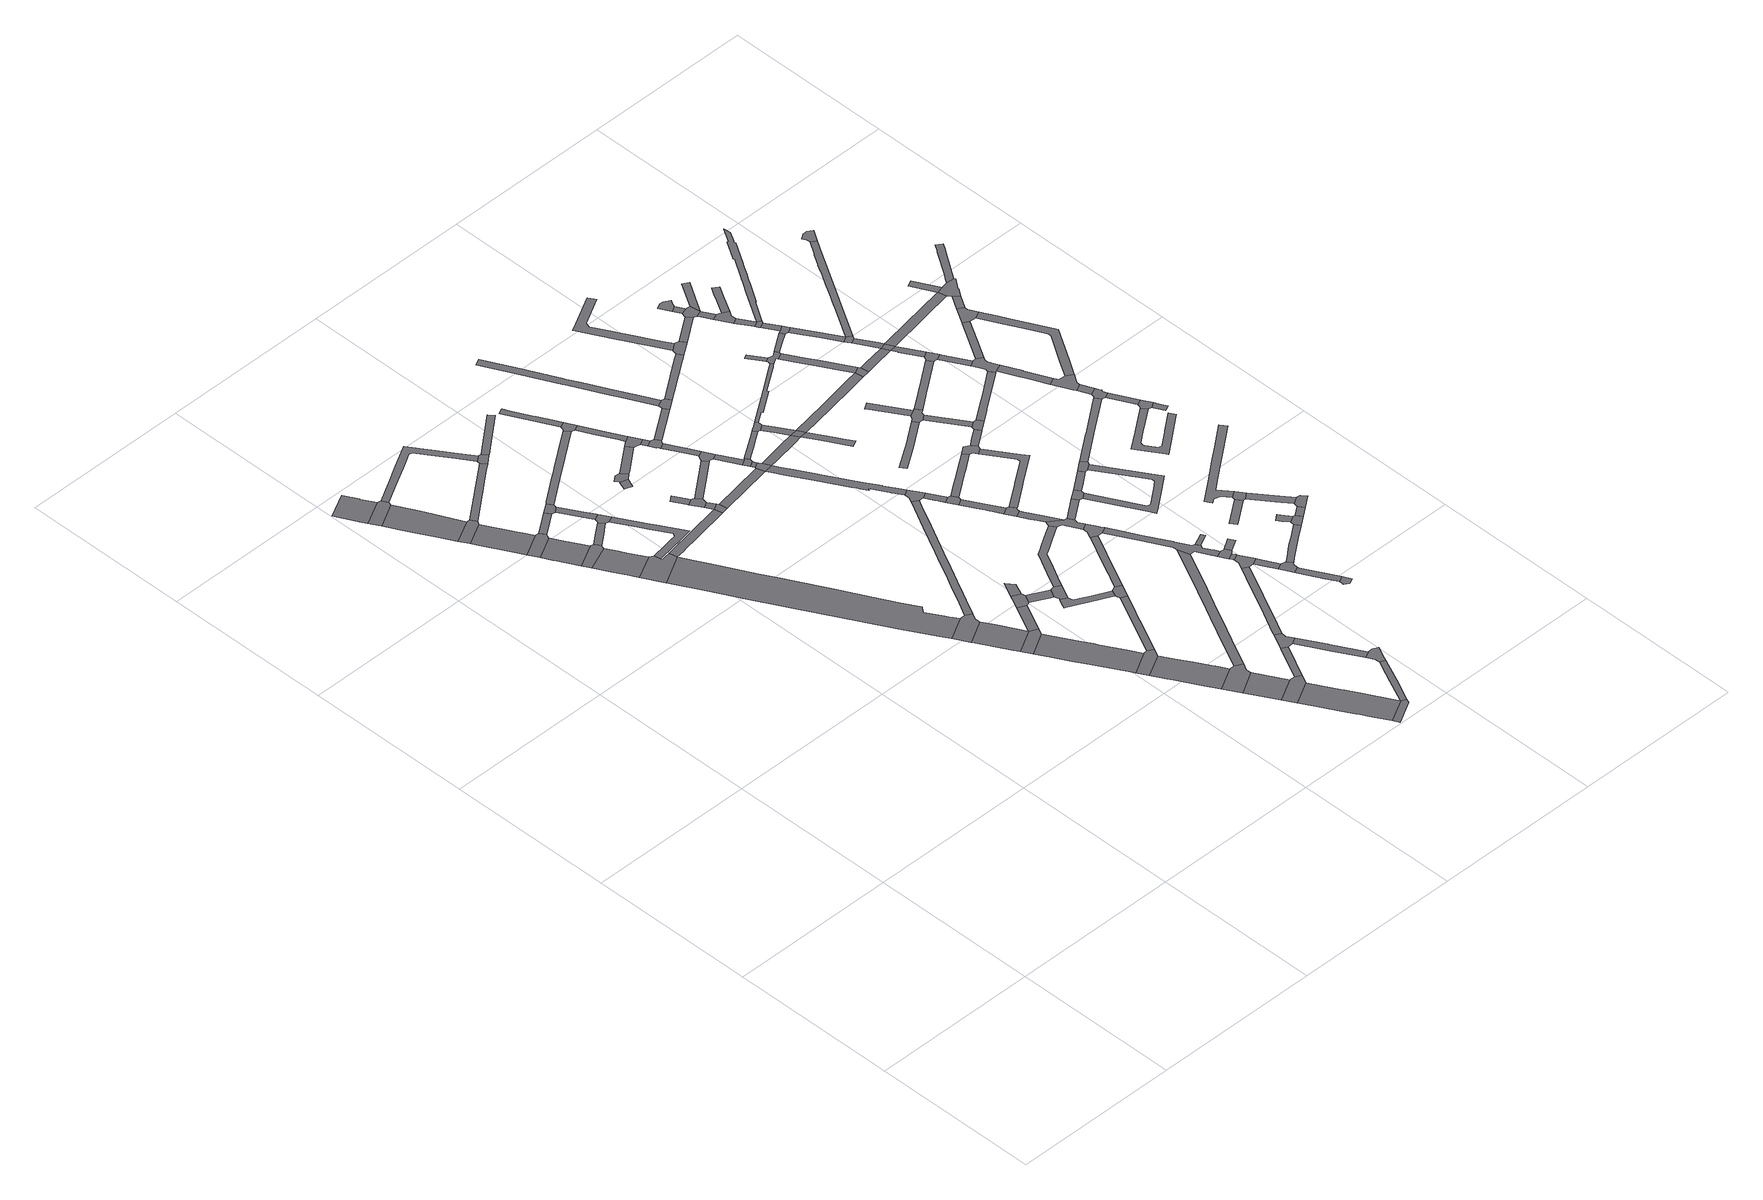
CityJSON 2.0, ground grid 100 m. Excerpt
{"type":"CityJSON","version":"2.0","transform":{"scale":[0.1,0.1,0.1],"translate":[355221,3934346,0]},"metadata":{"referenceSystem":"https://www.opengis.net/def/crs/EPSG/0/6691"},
"CityObjects":{
"road1":{"type":"Road","attributes":{"RoadStructureAttribute.sectionType":"1"},"geometry":[{"type":"MultiSurface","lod":"1","boundaries":[[[0,1,2,3,4,5,6]]]}]},
"road2":{"type":"Road","geometry":[{"type":"MultiSurface","lod":"1","boundaries":[[[2,1,7,8,9,10]]]}]},
"road3":{"type":"Road","attributes":{"RoadStructureAttribute.sectionType":"1"},"geometry":[{"type":"MultiSurface","lod":"1","boundaries":[[[11,12,13,14,15,16,17,8,7]]]}]},
"road4":{"type":"Road","geometry":[{"type":"MultiSurface","lod":"1","boundaries":[[[18,15,14,19,20,21]]]}]},
"road5":{"type":"Road","attributes":{"RoadStructureAttribute.sectionType":"1"},"geometry":[{"type":"MultiSurface","lod":"1","boundaries":[[[22,23,20,19,24,25,26,27]]]}]},
"road6":{"type":"Road","geometry":[{"type":"MultiSurface","lod":"1","boundaries":[[[26,28,29,30,31,32,27]]]}]},
"road7":{"type":"Road","attributes":{"RoadStructureAttribute.sectionType":"1"},"geometry":[{"type":"MultiSurface","lod":"1","boundaries":[[[28,33,34,35,36,37,38,29]]]}]},
"road8":{"type":"Road","geometry":[{"type":"MultiSurface","lod":"1","boundaries":[[[39,40,41,36,35,42,43]]]}]},
"road9":{"type":"Road","attributes":{"RoadStructureAttribute.sectionType":"1"},"geometry":[{"type":"MultiSurface","lod":"1","boundaries":[[[42,44,45,46,47,48,49,50,51,43]]]}]},
"road10":{"type":"Road","geometry":[{"type":"MultiSurface","lod":"1","boundaries":[[[52,53,54,55,56,57,58,48,47,59]]]}]},
"road11":{"type":"Road","attributes":{"RoadStructureAttribute.sectionType":"1"},"geometry":[{"type":"MultiSurface","lod":"1","boundaries":[[[60,32,31,61,62,63]]]}]},
"road12":{"type":"Road","attributes":{"RoadStructureAttribute.sectionType":"1"},"geometry":[{"type":"MultiSurface","lod":"1","boundaries":[[[64,65,66,18,21,67,68,69,70,71,72,73]]]}]},
"road13":{"type":"Road","attributes":{"RoadStructureAttribute.sectionType":"1"},"geometry":[{"type":"MultiSurface","lod":"1","boundaries":[[[9,74,75,76,77,78,79,80,81,82,83,84,85,86,87,88,89,90,10]]]}]},
"road14":{"type":"Road","attributes":{"RoadStructureAttribute.sectionType":"1"},"geometry":[{"type":"MultiSurface","lod":"1","boundaries":[[[91,92,93,94,41,40]]]}]},
"road15":{"type":"Road","geometry":[{"type":"MultiSurface","lod":"1","boundaries":[[[62,95,96,97,98,63]]]}]},
"road16":{"type":"Road","attributes":{"RoadStructureAttribute.sectionType":"1"},"geometry":[{"type":"MultiSurface","lod":"1","boundaries":[[[99,100,101,102,103,104,105,106,107,108,109,110,111,112,113,114,52,59,115,116,117,118,119,120,121,122,123,124]]]}]},
"road17":{"type":"Road","attributes":{"RoadStructureAttribute.sectionType":"1"},"geometry":[{"type":"MultiSurface","lod":"1","boundaries":[[[125,126,96,95,127,128,129,130,131]]]}]},
"road18":{"type":"Road","geometry":[{"type":"MultiSurface","lod":"1","boundaries":[[[92,132,133,131,130,134,93]]]}]},
"road19":{"type":"Road","attributes":{"RoadStructureAttribute.sectionType":"1"},"geometry":[{"type":"MultiSurface","lod":"1","boundaries":[[[135,136,137,138,139,140,141,142,58,57,143,144,145,146,147,148,149,133,132]]]}]},
"road20":{"type":"Road","geometry":[{"type":"MultiSurface","lod":"1","boundaries":[[[72,150,151,152,83,82,73]]]}]},
"road21":{"type":"Road","attributes":{"RoadStructureAttribute.sectionType":"1"},"geometry":[{"type":"MultiSurface","lod":"1","boundaries":[[[153,154,155,156,157,158,53,52,159,160,161,162,163,164,165]]]}]},
"road22":{"type":"Road","geometry":[{"type":"MultiSurface","lod":"1","boundaries":[[[166,167,168,169,170,99,124]]]}]},
"road23":{"type":"Road","attributes":{"RoadStructureAttribute.sectionType":"1"},"geometry":[{"type":"MultiSurface","lod":"1","boundaries":[[[171,172,167,166,173,174,175,176]]]}]},
"road24":{"type":"Road","geometry":[{"type":"MultiSurface","lod":"1","boundaries":[[[175,177,178,179,176]]]}]},
"road25":{"type":"Road","attributes":{"RoadStructureAttribute.sectionType":"1"},"geometry":[{"type":"MultiSurface","lod":"1","boundaries":[[[180,181,182,183,184,185,98,97,186,187,188,189]]]}]},
"road26":{"type":"Road","attributes":{"RoadStructureAttribute.sectionType":"1"},"geometry":[{"type":"MultiSurface","lod":"1","boundaries":[[[177,190,191,192,193,194,195,196,197,198,199,200,201,202,178]]]}]},
"road27":{"type":"Road","attributes":{"RoadStructureAttribute.sectionType":"1"},"geometry":[{"type":"MultiSurface","lod":"1","boundaries":[[[203,204,205,206]]]}]},
"road28":{"type":"Road","attributes":{"RoadStructureAttribute.sectionType":"1"},"geometry":[{"type":"MultiSurface","lod":"1","boundaries":[[[151,207,208,209,210,211,152]]]}]},
"road29":{"type":"Road","attributes":{"RoadStructureAttribute.sectionType":"1"},"geometry":[{"type":"MultiSurface","lod":"1","boundaries":[[[212,213,214,215,216]]]}]},
"road30":{"type":"Road","attributes":{"RoadStructureAttribute.sectionType":"1"},"geometry":[{"type":"MultiSurface","lod":"1","boundaries":[[[217,218,203,206,219,220,221]]]}]},
"road31":{"type":"Road","geometry":[{"type":"MultiSurface","lod":"1","boundaries":[[[215,222,223,224,225,216]]]}]},
"road32":{"type":"Road","geometry":[{"type":"MultiSurface","lod":"1","boundaries":[[[226,227,196,195,228,229]]]}]},
"road33":{"type":"Road","attributes":{"RoadStructureAttribute.sectionType":"1"},"geometry":[{"type":"MultiSurface","lod":"1","boundaries":[[[230,223,222,165]]]}]},
"road34":{"type":"Road","attributes":{"RoadStructureAttribute.sectionType":"1"},"geometry":[{"type":"MultiSurface","lod":"1","boundaries":[[[179,231,232,233,234,176]]]}]},
"road35":{"type":"Road","geometry":[{"type":"MultiSurface","lod":"1","boundaries":[[[235,230,165,164,236]]]}]},
"road36":{"type":"Road","attributes":{"RoadStructureAttribute.sectionType":"1"},"geometry":[{"type":"MultiSurface","lod":"1","boundaries":[[[228,237,238,239,240,241,242,243,244,245,229]]]}]},
"road37":{"type":"Road","geometry":[{"type":"MultiSurface","lod":"1","boundaries":[[[241,240,246,247,248,249,250]]]}]},
"road38":{"type":"Road","geometry":[{"type":"MultiSurface","lod":"1","boundaries":[[[251,233,232,252,253,254,255,256]]]}]},
"road39":{"type":"Road","attributes":{"RoadStructureAttribute.sectionType":"1"},"geometry":[{"type":"MultiSurface","lod":"1","boundaries":[[[257,258,220,219,259,260,261,262]]]}]},
"road40":{"type":"Road","attributes":{"RoadStructureAttribute.sectionType":"1"},"geometry":[{"type":"MultiSurface","lod":"1","boundaries":[[[263,247,246,264,265]]]}]},
"road41":{"type":"Road","attributes":{"RoadStructureAttribute.sectionType":"1"},"geometry":[{"type":"MultiSurface","lod":"1","boundaries":[[[266,267,268,269,270,271,225,224]]]}]},
"road42":{"type":"Road","attributes":{"RoadStructureAttribute.sectionType":"1"},"geometry":[{"type":"MultiSurface","lod":"1","boundaries":[[[272,273,274,275,276,277,278,279,280,281,282,283,284,285,286,287]]]}]},
"road43":{"type":"Road","attributes":{"RoadStructureAttribute.sectionType":"1"},"geometry":[{"type":"MultiSurface","lod":"1","boundaries":[[[255,288,289,256]]]}]},
"road44":{"type":"Road","geometry":[{"type":"MultiSurface","lod":"1","boundaries":[[[290,291,292,293,294,263,265]]]}]},
"road45":{"type":"Road","attributes":{"RoadStructureAttribute.sectionType":"1"},"geometry":[{"type":"MultiSurface","lod":"1","boundaries":[[[295,296,254,253,297,298]]]}]},
"road46":{"type":"Road","geometry":[{"type":"MultiSurface","lod":"1","boundaries":[[[188,299,300,301,276,275,302,303,189]]]}]},
"road47":{"type":"Road","attributes":{"RoadStructureAttribute.sectionType":"1"},"geometry":[{"type":"MultiSurface","lod":"1","boundaries":[[[304,305,235,236,306,307,308]]]}]},
"road48":{"type":"Road","attributes":{"RoadStructureAttribute.sectionType":"1"},"geometry":[{"type":"MultiSurface","lod":"1","boundaries":[[[309,310,311,312,313,314,315,316,170,169,317,318,319,320,321,322,323,324]]]}]},
"road49":{"type":"Road","attributes":{"RoadStructureAttribute.sectionType":"1"},"geometry":[{"type":"MultiSurface","lod":"1","boundaries":[[[325,326,327,328,329,291,290,330,331,332,333,334,335,336]]]}]},
"road50":{"type":"Road","attributes":{"RoadStructureAttribute.sectionType":"1"},"geometry":[{"type":"MultiSurface","lod":"1","boundaries":[[[337,338,339,340,341,342,343,344,301,300]]]}]},
"road51":{"type":"Road","attributes":{"RoadStructureAttribute.sectionType":"1"},"geometry":[{"type":"MultiSurface","lod":"1","boundaries":[[[345,346,347,348,349,350,227,226,351,352,353,354,355,356]]]}]},
"road52":{"type":"Road","geometry":[{"type":"MultiSurface","lod":"1","boundaries":[[[261,357,358,342,341,359,360,262]]]}]},
"road53":{"type":"Road","geometry":[{"type":"MultiSurface","lod":"1","boundaries":[[[361,362,363,364,365,366,295,298]]]}]},
"road54":{"type":"Road","attributes":{"RoadStructureAttribute.sectionType":"1"},"geometry":[{"type":"MultiSurface","lod":"1","boundaries":[[[358,357,367,368]]]}]},
"road55":{"type":"Road","geometry":[{"type":"MultiSurface","lod":"1","boundaries":[[[335,369,370,371,372,373,336]]]}]},
"road56":{"type":"Road","attributes":{"RoadStructureAttribute.sectionType":"1"},"geometry":[{"type":"MultiSurface","lod":"1","boundaries":[[[374,375,376,377,363,362,378,379,380,381,382,383,384,385,386]]]}]},
"road57":{"type":"Road","geometry":[{"type":"MultiSurface","lod":"1","boundaries":[[[367,387,388,389,390,391,392,393,394,395,396,368]]]}]},
"road58":{"type":"Road","attributes":{"RoadStructureAttribute.sectionType":"1"},"geometry":[{"type":"MultiSurface","lod":"1","boundaries":[[[391,397,398,399,400,401,402,403,404,392]]]}]},
"road59":{"type":"Road","geometry":[{"type":"MultiSurface","lod":"1","boundaries":[[[268,405,406,407,400,399,269]]]}]},
"road60":{"type":"Road","attributes":{"RoadStructureAttribute.sectionType":"1"},"geometry":[{"type":"MultiSurface","lod":"1","boundaries":[[[408,294,293,409,410,411]]]}]},
"road61":{"type":"Road","attributes":{"RoadStructureAttribute.sectionType":"1"},"geometry":[{"type":"MultiSurface","lod":"1","boundaries":[[[412,413,407,406,414]]]}]},
"road62":{"type":"Road","geometry":[{"type":"MultiSurface","lod":"1","boundaries":[[[415,416,417,412,414,418]]]}]},
"road63":{"type":"Road","attributes":{"RoadStructureAttribute.sectionType":"1"},"geometry":[{"type":"MultiSurface","lod":"1","boundaries":[[[415,418,419,420]]]}]},
"road64":{"type":"Road","geometry":[{"type":"MultiSurface","lod":"1","boundaries":[[[421,422,423,424,420,419,304,308]]]}]},
"road65":{"type":"Road","geometry":[{"type":"MultiSurface","lod":"1","boundaries":[[[385,345,356,425,426,427,428,429,386]]]}]},
"road66":{"type":"Road","attributes":{"RoadStructureAttribute.sectionType":"1"},"geometry":[{"type":"MultiSurface","lod":"1","boundaries":[[[395,394,430,431]]]}]},
"road67":{"type":"Road","attributes":{"RoadStructureAttribute.sectionType":"1"},"geometry":[{"type":"MultiSurface","lod":"1","boundaries":[[[432,433,336,373,434,435,436,437]]]}]},
"road68":{"type":"Road","attributes":{"RoadStructureAttribute.sectionType":"1"},"geometry":[{"type":"MultiSurface","lod":"1","boundaries":[[[438,439,440,441,442,443,444,445,446,447,448,449,450,451,452,453,454,455,456,457,458,459,460,461,462,463,464,421,308]]]}]},
"road69":{"type":"Road","geometry":[{"type":"MultiSurface","lod":"1","boundaries":[[[465,411,410,466,467,468,469]]]}]},
"road70":{"type":"Road","attributes":{"RoadStructureAttribute.sectionType":"1"},"geometry":[{"type":"MultiSurface","lod":"1","boundaries":[[[470,471,472,473,474,475,476,477,478,479,480,481,482,483,484,365,364]]]}]},
"road71":{"type":"Road","attributes":{"RoadStructureAttribute.sectionType":"1"},"geometry":[{"type":"MultiSurface","lod":"1","boundaries":[[[485,486,487,488,489,490,491,492,493,494,495,496,497,498,499,500]]]}]},
"road72":{"type":"Road","attributes":{"RoadStructureAttribute.sectionType":"1"},"geometry":[{"type":"MultiSurface","lod":"1","boundaries":[[[501,502,503,417,416,504,505,506,507,508]]]}]},
"road73":{"type":"Road","attributes":{"RoadStructureAttribute.sectionType":"1"},"geometry":[{"type":"MultiSurface","lod":"1","boundaries":[[[249,509,510,511,512,513,514,515,516,517,518,519,520,250]]]}]},
"road74":{"type":"Road","attributes":{"RoadStructureAttribute.sectionType":"1"},"geometry":[{"type":"MultiSurface","lod":"1","boundaries":[[[521,522,523,467,466,524,525,526,527]]]}]},
"road75":{"type":"Road","geometry":[{"type":"MultiSurface","lod":"1","boundaries":[[[528,529,530,451,450,531,309,324,532]]]}]},
"road76":{"type":"Road","attributes":{"RoadStructureAttribute.sectionType":"1"},"geometry":[{"type":"MultiSurface","lod":"1","boundaries":[[[533,534,535,536,537,538,539,540,541,542,543,429,428]]]}]},
"road77":{"type":"Road","geometry":[{"type":"MultiSurface","lod":"1","boundaries":[[[430,544,545,485,500,546,431]]]}]},
"road78":{"type":"Road","geometry":[{"type":"MultiSurface","lod":"1","boundaries":[[[547,548,437,436,549,550,551,521,527]]]}]},
"road79":{"type":"Road","attributes":{"RoadStructureAttribute.sectionType":"1"},"geometry":[{"type":"MultiSurface","lod":"1","boundaries":[[[552,553,554,555,556,528,532]]]}]},
"road80":{"type":"Road","attributes":{"RoadStructureAttribute.sectionType":"1"},"geometry":[{"type":"MultiSurface","lod":"1","boundaries":[[[557,558,559,560,561,562,563,564,565,559,566,567,568,422,421]]]}]},
"road81":{"type":"Road","geometry":[{"type":"MultiSurface","lod":"1","boundaries":[[[569,570,571,555,554,572]]]}]},
"road82":{"type":"Road","geometry":[{"type":"MultiSurface","lod":"1","boundaries":[[[573,574,575,576,577,578,501,508]]]}]},
"road83":{"type":"Road","attributes":{"RoadStructureAttribute.sectionType":"1"},"geometry":[{"type":"MultiSurface","lod":"1","boundaries":[[[579,580,581,582,583,584,585,586,587,569,572]]]}]},
"road84":{"type":"Road","attributes":{"RoadStructureAttribute.sectionType":"1"},"geometry":[{"type":"MultiSurface","lod":"1","boundaries":[[[588,589,574,573,590,566]]]}]},
"road85":{"type":"Road","attributes":{"RoadStructureAttribute.sectionType":"1"},"geometry":[{"type":"MultiSurface","lod":"1","boundaries":[[[591,592,593,594,595,596,597,598,599,600,465,469]]]}]},
"road86":{"type":"Road","geometry":[{"type":"MultiSurface","lod":"1","boundaries":[[[584,583,601,602,603,604,605]]]}]},
"road87":{"type":"Road","geometry":[{"type":"MultiSurface","lod":"1","boundaries":[[[559,565,588,566]]]}]},
"road88":{"type":"Road","attributes":{"RoadStructureAttribute.sectionType":"1"},"geometry":[{"type":"MultiSurface","lod":"1","boundaries":[[[606,607,608,602,601,609,610,611,612]]]}]},
"road89":{"type":"Road","geometry":[{"type":"MultiSurface","lod":"1","boundaries":[[[613,614,612,611,477,476,615,616,617,618]]]}]},
"road90":{"type":"Road","geometry":[{"type":"MultiSurface","lod":"1","boundaries":[[[619,620,621,622,617,616,623,624,538,537]]]}]},
"road91":{"type":"Road","attributes":{"RoadStructureAttribute.sectionType":"1"},"geometry":[{"type":"MultiSurface","lod":"1","boundaries":[[[544,625,626,627,628,629,630,631,545]]]}]},
"road92":{"type":"Road","attributes":{"RoadStructureAttribute.sectionType":"1"},"geometry":[{"type":"MultiSurface","lod":"1","boundaries":[[[632,633,634,635,636,571,570,637,638,639,640,641]]]}]},
"road93":{"type":"Road","attributes":{"RoadStructureAttribute.sectionType":"1"},"geometry":[{"type":"MultiSurface","lod":"1","boundaries":[[[642,643,644,645,646,647,648,620,619,649,650,651,652,653,515,514,654,655,656,657,658,659,660,661]]]}]},
"road94":{"type":"Road","attributes":{"RoadStructureAttribute.sectionType":"1"},"geometry":[{"type":"MultiSurface","lod":"1","boundaries":[[[614,613,662,663]]]}]},
"road95":{"type":"Road","attributes":{"RoadStructureAttribute.sectionType":"1"},"geometry":[{"type":"MultiSurface","lod":"1","boundaries":[[[664,665,666,667,668,669,670,671,672,673]]]}]},
"road96":{"type":"Road","attributes":{"RoadStructureAttribute.sectionType":"1"},"geometry":[{"type":"MultiSurface","lod":"1","boundaries":[[[575,674,675,676,677,678,679,680,681,682,683,684,685,686,687,688,689,576]]]}]},
"road97":{"type":"Road","attributes":{"RoadStructureAttribute.sectionType":"1"},"geometry":[{"type":"MultiSurface","lod":"1","boundaries":[[[690,691,692,693,694,695]]]}]},
"road98":{"type":"Road","geometry":[{"type":"MultiSurface","lod":"1","boundaries":[[[692,696,697,698,658,657,693]]]}]},
"road99":{"type":"Road","geometry":[{"type":"MultiSurface","lod":"1","boundaries":[[[699,596,595,700,701,690,695]]]}]},
"road100":{"type":"Road","attributes":{"RoadStructureAttribute.sectionType":"1"},"geometry":[{"type":"MultiSurface","lod":"1","boundaries":[[[604,702,703,704,705,706,707,708,709,710,711,712,713,714,715,605]]]}]},
"road101":{"type":"Road","attributes":{"RoadStructureAttribute.sectionType":"1"},"geometry":[{"type":"MultiSurface","lod":"1","boundaries":[[[716,717,718,719,720,721,722,723,724,725,726,727,728,729,730,731,732,733]]]}]},
"road102":{"type":"Road","attributes":{"RoadStructureAttribute.sectionType":"1"},"geometry":[{"type":"MultiSurface","lod":"1","boundaries":[[[734,701,700,735,736,737]]]}]},
"road103":{"type":"Road","geometry":[{"type":"MultiSurface","lod":"1","boundaries":[[[738,739,740,741,643,642]]]}]},
"road104":{"type":"Road","geometry":[{"type":"MultiSurface","lod":"1","boundaries":[[[662,742,743,744,745,663]]]}]},
"road105":{"type":"Road","geometry":[{"type":"MultiSurface","lod":"1","boundaries":[[[736,746,747,748,749,750,751,752,737]]]}]},
"road106":{"type":"Road","attributes":{"RoadStructureAttribute.sectionType":"1"},"geometry":[{"type":"MultiSurface","lod":"1","boundaries":[[[753,754,588,565,755,756,757,758]]]}]},
"road107":{"type":"Road","geometry":[{"type":"MultiSurface","lod":"1","boundaries":[[[696,759,760,697]]]}]},
"road108":{"type":"Road","geometry":[{"type":"MultiSurface","lod":"1","boundaries":[[[629,628,761,762,724,723]]]}]},
"road109":{"type":"Road","attributes":{"RoadStructureAttribute.sectionType":"1"},"geometry":[{"type":"MultiSurface","lod":"1","boundaries":[[[763,764,765,748,747,766,767,768,769]]]}]},
"road110":{"type":"Road","geometry":[{"type":"MultiSurface","lod":"1","boundaries":[[[770,708,707,771,772,773,774,632,641]]]}]},
"road111":{"type":"Road","geometry":[{"type":"MultiSurface","lod":"1","boundaries":[[[775,776,777,778,763,769]]]}]},
"road112":{"type":"Road","attributes":{"RoadStructureAttribute.sectionType":"1"},"geometry":[{"type":"MultiSurface","lod":"1","boundaries":[[[744,779,780,781,782,745]]]}]},
"road113":{"type":"Road","attributes":{"RoadStructureAttribute.sectionType":"1"},"geometry":[{"type":"MultiSurface","lod":"1","boundaries":[[[783,784,785,786,787,788]]]}]},
"road114":{"type":"Road","attributes":{"RoadStructureAttribute.sectionType":"1"},"geometry":[{"type":"MultiSurface","lod":"1","boundaries":[[[789,790,791,792,793,794,773,772]]]}]},
"road115":{"type":"Road","geometry":[{"type":"MultiSurface","lod":"1","boundaries":[[[795,796,797,798,799,800,783,788,801,802,664,673]]]}]},
"road116":{"type":"Road","geometry":[{"type":"MultiSurface","lod":"1","boundaries":[[[803,804,805,806]]]}]},
"road117":{"type":"Road","attributes":{"RoadStructureAttribute.sectionType":"1"},"geometry":[{"type":"MultiSurface","lod":"1","boundaries":[[[742,807,808,809,810,811,812,813,814,815,816,817,818,819,820,821,822,823,743]]]}]},
"road118":{"type":"Road","attributes":{"RoadStructureAttribute.sectionType":"1"},"geometry":[{"type":"MultiSurface","lod":"1","boundaries":[[[824,762,761,825]]]}]},
"road119":{"type":"Road","attributes":{"RoadStructureAttribute.sectionType":"1"},"geometry":[{"type":"MultiSurface","lod":"1","boundaries":[[[826,827,796,795,828,829]]]}]},
"road120":{"type":"Road","attributes":{"RoadStructureAttribute.sectionType":"1"},"geometry":[{"type":"MultiSurface","lod":"1","boundaries":[[[830,831,832,833,834,835,836,751,750,837,838,839]]]}]},
"road121":{"type":"Road","geometry":[{"type":"MultiSurface","lod":"1","boundaries":[[[805,840,685,684,841,842,843,844,845,846,847,806]]]}]},
"road122":{"type":"Road","geometry":[{"type":"MultiSurface","lod":"1","boundaries":[[[848,781,780,815,814,849,850]]]}]},
"road123":{"type":"Road","geometry":[{"type":"MultiSurface","lod":"1","boundaries":[[[792,791,851,852,853,854,826,829]]]}]},
"road124":{"type":"Road","attributes":{"RoadStructureAttribute.sectionType":"1"},"geometry":[{"type":"MultiSurface","lod":"1","boundaries":[[[855,856,857,858,843,842,859,860,861,758]]]}]},
"road125":{"type":"Road","attributes":{"RoadStructureAttribute.sectionType":"1"},"geometry":[{"type":"MultiSurface","lod":"1","boundaries":[[[862,863,864,865]]]}]},
"road126":{"type":"Road","geometry":[{"type":"MultiSurface","lod":"1","boundaries":[[[866,867,868,869,870,871,872]]]}]},
"road127":{"type":"Road","attributes":{"RoadStructureAttribute.sectionType":"1"},"geometry":[{"type":"MultiSurface","lod":"1","boundaries":[[[873,874,869,868,875,876]]]}]},
"road128":{"type":"Road","geometry":[{"type":"MultiSurface","lod":"1","boundaries":[[[824,825,877,878,879,880,873,876]]]}]},
"road129":{"type":"Road","geometry":[{"type":"MultiSurface","lod":"1","boundaries":[[[757,881,882,855,758]]]}]},
"road130":{"type":"Road","attributes":{"RoadStructureAttribute.sectionType":"1"},"geometry":[{"type":"MultiSurface","lod":"1","boundaries":[[[845,844,883,884,885]]]}]},
"road131":{"type":"Road","attributes":{"RoadStructureAttribute.sectionType":"1"},"geometry":[{"type":"MultiSurface","lod":"1","boundaries":[[[878,877,886,887,888]]]}]},
"road132":{"type":"Road","geometry":[{"type":"MultiSurface","lod":"1","boundaries":[[[889,890,891,892,893,894]]]}]},
"road133":{"type":"Road","geometry":[{"type":"MultiSurface","lod":"1","boundaries":[[[895,896,897,888,887,898,899,900,901]]]}]},
"road134":{"type":"Road","geometry":[{"type":"MultiSurface","lod":"1","boundaries":[[[902,903,889,894,830,839]]]}]},
"road135":{"type":"Road","attributes":{"RoadStructureAttribute.sectionType":"1"},"geometry":[{"type":"MultiSurface","lod":"1","boundaries":[[[904,901,900,905,906,907]]]}]},
"road136":{"type":"Road","attributes":{"RoadStructureAttribute.sectionType":"1"},"geometry":[{"type":"MultiSurface","lod":"1","boundaries":[[[799,908,909,910,911,912,913,800]]]}]},
"road137":{"type":"Road","geometry":[{"type":"MultiSurface","lod":"1","boundaries":[[[907,906,914,915,916,917,918]]]}]},
"road138":{"type":"Road","geometry":[{"type":"MultiSurface","lod":"1","boundaries":[[[919,920,865,864,921,922]]]}]},
"road139":{"type":"Road","attributes":{"RoadStructureAttribute.sectionType":"1"},"geometry":[{"type":"MultiSurface","lod":"1","boundaries":[[[923,916,915,924]]]}]},
"road140":{"type":"Road","geometry":[{"type":"MultiSurface","lod":"1","boundaries":[[[884,925,926,927,923,924,885]]]}]},
"road141":{"type":"Road","attributes":{"RoadStructureAttribute.sectionType":"1"},"geometry":[{"type":"MultiSurface","lod":"1","boundaries":[[[928,929,930,879,878]]]}]},
"road142":{"type":"Road","attributes":{"RoadStructureAttribute.sectionType":"1"},"geometry":[{"type":"MultiSurface","lod":"1","boundaries":[[[902,931,932,903]]]}]},
"road143":{"type":"Road","attributes":{"RoadStructureAttribute.sectionType":"1"},"geometry":[{"type":"MultiSurface","lod":"1","boundaries":[[[881,933,934,935,936,882]]]}]},
"road144":{"type":"Road","attributes":{"RoadStructureAttribute.sectionType":"1"},"geometry":[{"type":"MultiSurface","lod":"1","boundaries":[[[921,937,938,939,940,922]]]}]},
"road145":{"type":"Road","attributes":{"RoadStructureAttribute.sectionType":"1"},"geometry":[{"type":"MultiSurface","lod":"1","boundaries":[[[941,942,854,853,943,944,945,946,947,948]]]}]},
"road146":{"type":"Road","attributes":{"RoadStructureAttribute.sectionType":"1"},"geometry":[{"type":"MultiSurface","lod":"1","boundaries":[[[949,926,925,950,951,952,953]]]}]},
"road147":{"type":"Road","attributes":{"RoadStructureAttribute.sectionType":"1"},"geometry":[{"type":"MultiSurface","lod":"1","boundaries":[[[896,954,955,956,957,958,897]]]}]},
"road148":{"type":"Road","attributes":{"RoadStructureAttribute.sectionType":"1"},"geometry":[{"type":"MultiSurface","lod":"1","boundaries":[[[959,960,961,850,849,962,963,964]]]}]},
"road149":{"type":"Road","geometry":[{"type":"MultiSurface","lod":"1","boundaries":[[[939,938,932,931,965,966]]]}]},
"road150":{"type":"Road","geometry":[{"type":"MultiSurface","lod":"1","boundaries":[[[952,967,968,969,953]]]}]},
"road151":{"type":"Road","attributes":{"RoadStructureAttribute.sectionType":"1"},"geometry":[{"type":"MultiSurface","lod":"1","boundaries":[[[970,971,968,967,972,935]]]}]},
"road152":{"type":"Road","attributes":{"RoadStructureAttribute.sectionType":"1"},"geometry":[{"type":"MultiSurface","lod":"1","boundaries":[[[919,973,974,975,976,977,978,979,980,981,982,983,984,985,986,920]]]}]},
"road153":{"type":"Road","geometry":[{"type":"MultiSurface","lod":"1","boundaries":[[[934,987,970,935]]]}]},
"road154":{"type":"Road","attributes":{"RoadStructureAttribute.sectionType":"1"},"geometry":[{"type":"MultiSurface","lod":"1","boundaries":[[[988,989,990,991,987,934]]]}]},
"road155":{"type":"Road","geometry":[{"type":"MultiSurface","lod":"1","boundaries":[[[992,993,991,990,994,911,910]]]}]},
"road156":{"type":"Road","attributes":{"RoadStructureAttribute.sectionType":"1"},"geometry":[{"type":"MultiSurface","lod":"1","boundaries":[[[995,996,997,998,999,1000,1001,1002,1003,1004,1005,1006,1007,1008,1009,1010,1011,1012,1013,1014,1015,1016]]]}]},
"road157":{"type":"Road","attributes":{"RoadStructureAttribute.sectionType":"1"},"geometry":[{"type":"MultiSurface","lod":"1","boundaries":[[[1017,1018,1019,993,992,1020,1021,1022]]]}]},
"road158":{"type":"Road","geometry":[{"type":"MultiSurface","lod":"1","boundaries":[[[1023,1024,1025,1026,1027,1028,1022,1021,1029,1030,1031,948,947,1032]]]}]},
"road159":{"type":"Road","attributes":{"RoadStructureAttribute.sectionType":"1"},"geometry":[{"type":"MultiSurface","lod":"1","boundaries":[[[918,1033,1034,1035,1036,1037,1038,1039,1040,1041,1042,1043,1044,1045,1046,1047,1048,1049,1050,1051,1052,1053,1054,1055,1056,907]]]}]},
"road160":{"type":"Road","attributes":{"RoadStructureAttribute.sectionType":"1"},"geometry":[{"type":"MultiSurface","lod":"1","boundaries":[[[1057,1058,1059,1060,1061,1062,1063,1064,1023,1032]]]}]},
"road161":{"type":"Road","geometry":[{"type":"MultiSurface","lod":"1","boundaries":[[[1065,1066,1067,1068,1069,1070,1071,1072,1073,959,964]]]}]},
"road162":{"type":"Road","geometry":[{"type":"MultiSurface","lod":"1","boundaries":[[[1074,1075,1076,1077,1078,1062,1061,1079,1080,1081,1082,1083,1084,1085]]]}]},
"road163":{"type":"Road","attributes":{"RoadStructureAttribute.sectionType":"1"},"geometry":[{"type":"MultiSurface","lod":"1","boundaries":[[[1074,1085,1071,1070]]]}]},
"road164":{"type":"Road","attributes":{"RoadStructureAttribute.sectionType":"1"},"geometry":[{"type":"MultiSurface","lod":"1","boundaries":[[[1065,1086,1087,1066]]]}]},
"road165":{"type":"Road","geometry":[{"type":"MultiSurface","lod":"1","boundaries":[[[1087,1086,1088,1016,1015,1089,1090]]]}]},
"road166":{"type":"Road","attributes":{"RoadStructureAttribute.sectionType":"1"},"geometry":[{"type":"MultiSurface","lod":"1","boundaries":[[[1091,1092,1093,970,987,1094,1095,1096,1097,1098]]]}]},
"road167":{"type":"Road","attributes":{"RoadStructureAttribute.sectionType":"1"},"geometry":[{"type":"MultiSurface","lod":"1","boundaries":[[[1099,1100,1101,1028,1027,1102,1103,1104]]]}]},
"road168":{"type":"Road","attributes":{"RoadStructureAttribute.sectionType":"1"},"geometry":[{"type":"MultiSurface","lod":"1","boundaries":[[[1089,1105,1106,1107,1108,1109,1090]]]}]},
"road169":{"type":"Road","attributes":{"RoadStructureAttribute.sectionType":"1"},"geometry":[{"type":"MultiSurface","lod":"1","boundaries":[[[1110,1111,1112,1113,1114,1115,1116,1117,1118,1119,1120,1121,1122,1123,1124,1125,1126,1127,1128,1129,1130,953,969]]]}]},
"road170":{"type":"Road","geometry":[{"type":"MultiSurface","lod":"1","boundaries":[[[1131,1132,1133,1134,1135,1099,1104]]]}]},
"road171":{"type":"Road","attributes":{"RoadStructureAttribute.sectionType":"1"},"geometry":[{"type":"MultiSurface","lod":"1","boundaries":[[[1136,1137,1138,1139,1140,1141,1142,1143,1132,1131,1144,1145,1146,1147,1148,1149,1150,1151,1077,1076]]]}]},
"road172":{"type":"Road","attributes":{"RoadStructureAttribute.sectionType":"1"},"geometry":[{"type":"MultiSurface","lod":"1","boundaries":[[[1152,1135,1134,1153]]]}]},
"road173":{"type":"Road","attributes":{"RoadStructureAttribute.sectionType":"1"},"geometry":[{"type":"MultiSurface","lod":"1","boundaries":[[[1154,1155,1156,1098]]]}]},
"road174":{"type":"Road","geometry":[{"type":"MultiSurface","lod":"1","boundaries":[[[1098,1097,1157,1152,1153,1158,1159,1160,1161,1162,1163,1154]]]}]},
"road175":{"type":"Road","geometry":[{"type":"MultiSurface","lod":"1","boundaries":[[[1164,1165,1166,1167,1168,1169,1115,1114,1170,1171]]]}]},
"road176":{"type":"Road","attributes":{"RoadStructureAttribute.sectionType":"1"},"geometry":[{"type":"MultiSurface","lod":"1","boundaries":[[[1172,1173,1174,1175,1176,1177,1163,1162,1178,1179,1180,1181,1182]]]}]}
},
"vertices":[
[81,4760,0],[95,4734,0],[238,4811,0],[194,4891,0],[196,4892,0],[150,4974,0],[8,4899,0],
[130,4671,0],[273,4749,0],[280,4769,0],[260,4804,0],
[176,4584,0],[219,4504,0],[271,4407,0],[318,4319,0],[452,4391,0],[359,4583,0],[334,4635,0],
[473,4388,0],[349,4262,0],[482,4334,0],[494,4353,0],
[591,4131,0],[576,4159,0],[365,4232,0],[458,4057,0],[487,4001,0],[622,4074,0],
[521,3939,0],[656,4012,0],[661,4033,0],[668,4038,0],[644,4071,0],
[553,3879,0],[557,3872,0],[623,3749,0],[760,3822,0],[719,3896,0],[698,3935,0],
[798,3781,0],[804,3786,0],[780,3818,0],[648,3702,0],[794,3762,0],
[703,3600,0],[743,3525,0],[753,3506,0],[766,3482,0],[907,3557,0],[871,3622,0],[850,3659,0],[829,3698,0],
[1009,3454,0],[1000,3503,0],[971,3498,0],[943,3493,0],[937,3504,0],[941,3505,0],[934,3544,0],[832,3359,0],
[732,4134,0],[746,4094,0],[795,4130,0],[772,4163,0],
[709,4574,0],[642,4522,0],[606,4493,0],[620,4453,0],[667,4490,0],[728,4539,0],[744,4551,0],[795,4591,0],[833,4621,0],[808,4653,0],
[401,4838,0],[404,4839,0],[513,4900,0],[581,4938,0],[607,4953,0],[627,4948,0],[694,4850,0],[753,4762,0],[812,4673,0],[843,4698,0],[786,4785,0],[722,4880,0],[632,5013,0],[590,4989,0],[495,4936,0],[383,4874,0],[377,4870,0],
[869,3837,0],[934,3888,0],[910,3919,0],[848,3871,0],
[815,4126,0],[846,4151,0],[851,4171,0],[828,4203,0],
[1680,2122,0],[1649,2174,0],[1638,2193,0],[1583,2286,0],[1604,2315,0],[1608,2321,0],[1546,2431,0],[1482,2553,0],[1390,2728,0],[1293,2912,0],[1252,2990,0],[1225,3042,0],[1205,3079,0],[1108,3264,0],[1085,3308,0],[1054,3367,0],[840,3344,0],[933,3169,0],[999,3045,0],[1028,2991,0],[1122,2816,0],[1216,2639,0],[1310,2463,0],[1407,2288,0],[1506,2115,0],[1544,2047,0],
[950,3972,0],[909,4042,0],[819,4120,0],[875,4022,0],[903,3973,0],[919,3944,0],[955,3962,0],
[954,3884,0],[991,3900,0],[916,3924,0],
[990,3819,0],[1032,3745,0],[1039,3734,0],[1058,3699,0],[1119,3593,0],[1110,3574,0],[1075,3568,0],[1028,3560,0],[1049,3523,0],[1109,3533,0],[1191,3547,0],[1105,3699,0],[1073,3754,0],[1068,3764,0],[1025,3839,0],
[884,4662,0],[888,4665,0],[863,4697,0],
[1188,3538,0],[1117,3525,0],[1091,3520,0],[1055,3513,0],[1052,3513,0],[1012,3505,0],[1061,3463,0],[1081,3467,0],[1100,3471,0],[1159,3481,0],[1197,3488,0],[1402,3526,0],[1393,3575,0],
[1593,1957,0],[1731,2034,0],[1731,2068,0],[1750,2104,0],[1714,2123,0],
[1824,1867,0],[1770,1968,0],[1603,1939,0],[1700,1765,0],[1717,1735,0],[1854,1811,0],
[1750,1677,0],[1885,1753,0],[1902,1787,0],
[1251,4509,0],[1048,4363,0],[1017,4340,0],[986,4318,0],[840,4212,0],[838,4211,0],[1009,4284,0],[1047,4312,0],[1301,4496,0],[1278,4528,0],
[1798,1590,0],[1849,1498,0],[1895,1417,0],[1915,1381,0],[1992,1243,0],[2010,1211,0],[2144,1286,0],[2107,1351,0],[2101,1363,0],[2031,1491,0],[2016,1517,0],[1984,1573,0],[1904,1719,0],
[1204,4055,0],[1185,4004,0],[1227,3988,0],[1247,4039,0],
[927,4697,0],[1118,4851,0],[1093,4882,0],[903,4729,0],[882,4712,0],
[1313,3800,0],[1281,3775,0],[1324,3698,0],[1327,3691,0],[1363,3711,0],
[1187,4078,0],[1204,4056,0],[1280,4066,0],[1251,4102,0],[1222,4105,0],
[1367,3621,0],[1403,3641,0],[1409,3672,0],[1382,3703,0],
[2201,1268,0],[2166,1286,0],[2044,1149,0],[2179,1224,0],
[1428,3596,0],
[1962,1908,0],[1985,1954,0],[1937,1978,0],[1930,1964,0],
[1435,3583,0],[1445,3534,0],
[2090,1067,0],[2107,1037,0],[2184,899,0],[2228,821,0],[2365,897,0],[2328,964,0],[2317,982,0],[2270,1066,0],[2230,1135,0],
[2282,724,0],[2419,803,0],[2418,833,0],[2440,875,0],[2395,898,0],
[1969,2042,0],[1999,1959,0],[2008,1963,0],[2033,2012,0],[2026,2035,0],[1977,2060,0],
[1280,4124,0],[1265,4112,0],[1299,4080,0],[1427,4181,0],[1439,4191,0],[1412,4226,0],
[2518,625,0],[2324,650,0],[2380,551,0],
[1442,3698,0],[1539,3774,0],[1630,3845,0],[1605,3877,0],[1604,3877,0],[1518,3810,0],
[1147,4841,0],[1224,4686,0],[1262,4610,0],[1290,4556,0],[1322,4573,0],[1296,4624,0],[1280,4657,0],[1281,4657,0],[1258,4704,0],[1256,4703,0],[1256,4704,0],[1248,4719,0],[1197,4824,0],[1179,4859,0],[1177,4864,0],[1144,4847,0],
[2059,2107,0],[2023,2151,0],
[2421,477,0],[2559,553,0],[2559,554,0],[2585,605,0],[2550,623,0],
[2151,1952,0],[2111,1973,0],[2111,1911,0],[2126,1903,0],
[1321,4490,0],[1323,4490,0],[1356,4506,0],[1289,4553,0],[1285,4534,0],
[1758,3642,0],[1590,3612,0],[1460,3537,0],[1593,3561,0],[1777,3595,0],
[2128,2912,0],[2102,2864,0],[2035,2736,0],[1945,2563,0],[1908,2492,0],[1849,2379,0],[1807,2300,0],[1775,2239,0],[1799,2197,0],[1842,2281,0],[1867,2328,0],[1943,2473,0],[1971,2527,0],[2071,2717,0],[2142,2853,0],[2163,2893,0],
[2689,317,0],[2668,356,0],[2656,377,0],[2652,385,0],[2560,550,0],[2477,377,0],[2536,272,0],[2572,210,0],[2576,203,0],[2618,125,0],[2662,46,0],[2797,120,0],
[1367,4402,0],[1426,4286,0],[1439,4259,0],[1442,4252,0],[1443,4251,0],[1476,4268,0],[1474,4270,0],[1425,4369,0],
[2356,1663,0],[2336,1622,0],[2306,1563,0],[2274,1500,0],[2263,1479,0],[2234,1421,0],[2257,1378,0],[2299,1461,0],[2305,1473,0],[2335,1531,0],[2343,1548,0],[2392,1645,0],
[1478,4182,0],[1512,4200,0],[1442,4250,0],[1426,4238,0],
[2137,1876,0],[2133,1869,0],[2170,1849,0],[2215,1938,0],[2179,1957,0],[2152,1952,0],
[1496,4147,0],[1531,4164,0],
[2672,28,0],[2674,25,0],[2683,8,0],[2818,84,0],[2828,106,0],
[2337,1742,0],[2235,1790,0],[2230,1793,0],[2178,1820,0],[2121,1846,0],[2111,1826,0],[2104,1810,0],[2111,1806,0],[2204,1760,0],[2217,1754,0],[2337,1696,0],[2347,1691,0],[2366,1728,0],
[1517,4107,0],[1518,4104,0],[1519,4105,0],[1520,4105,0],[1529,4089,0],[1563,4107,0],[1567,4122,0],[1575,4127,0],[1553,4159,0],[1533,4164,0],
[1569,4014,0],[1618,3923,0],[1623,3914,0],[1656,3929,0],[1651,3939,0],[1610,4016,0],[1611,4017,0],[1605,4028,0],
[1636,3850,0],[1659,3846,0],[1691,3863,0],
[2608,737,0],[2631,695,0],[2689,807,0],[2653,825,0],
[1761,3730,0],[1710,3827,0],[1729,3710,0],
[1782,3693,0],[1787,3712,0],[1770,3736,0],[1748,3675,0],
[1761,3651,0],[1791,3671,0],
[1830,3602,0],[1808,3648,0],[1801,3653,0],[1795,3664,0],
[2407,1675,0],[2418,1697,0],[2421,1702,0],[2430,1721,0],[2394,1739,0],
[1769,4262,0],[1747,4295,0],
[2916,372,0],[2865,263,0],[2882,219,0],[2945,353,0],[2960,386,0],[2930,401,0],
[1792,3567,0],[1829,3500,0],[1902,3372,0],[1997,3203,0],[2010,3180,0],[2018,3165,0],[2042,3125,0],[2049,3137,0],[2098,3053,0],[2106,3040,0],[2105,3038,0],[2109,3031,0],[2143,2974,0],[2176,2994,0],[2154,3031,0],[2112,3103,0],[2113,3104,0],[2061,3191,0],[2060,3190,0],[2059,3191,0],[2053,3201,0],[1949,3387,0],[1944,3396,0],[1896,3482,0],[1897,3483,0],[1884,3505,0],[1853,3561,0],
[2701,919,0],[2719,808,0],[2758,830,0],[2736,870,0],[2736,900,0],
[2243,1993,0],[2301,2101,0],[2329,2154,0],[2342,2162,0],[2379,2184,0],[2427,2213,0],[2510,2264,0],[2486,2299,0],[2437,2269,0],[2354,2219,0],[2343,2211,0],[2332,2205,0],[2298,2184,0],[2273,2136,0],[2208,2013,0],
[1785,4340,0],[1734,4444,0],[1674,4565,0],[1599,4719,0],[1564,4790,0],[1555,4808,0],[1455,5012,0],[1360,5205,0],[1322,5186,0],[1417,4993,0],[1523,4776,0],[1526,4771,0],[1556,4709,0],[1637,4546,0],[1660,4499,0],[1747,4322,0],
[1945,3855,0],[1898,3824,0],[1823,3773,0],[1792,3716,0],[1854,3759,0],[1915,3800,0],[1947,3822,0],[1961,3831,0],
[2484,963,0],[2563,1116,0],[2609,1205,0],[2629,1245,0],[2709,1400,0],[2834,1644,0],[2812,1712,0],[2664,1423,0],[2600,1299,0],[2570,1239,0],[2518,1139,0],[2455,1016,0],
[2945,495,0],[2846,673,0],[2842,681,0],[2720,808,0],[2802,659,0],[2821,624,0],[2905,473,0],
[2227,2911,0],[2218,2926,0],[2217,2925,0],[2143,2942,0],[2191,2891,0],
[2443,1745,0],[2450,1759,0],[2542,1942,0],[2570,1997,0],[2607,2071,0],[2571,2089,0],[2564,2075,0],[2524,1996,0],[2506,1960,0],[2444,1836,0],[2429,1807,0],
[1828,4303,0],[1805,4335,0],[1750,4314,0],
[2929,431,0],[2929,419,0],[2969,405,0],[3005,481,0],[2975,496,0],
[2221,2837,0],[2224,2831,0],[2247,2790,0],[2282,2809,0],[2278,2816,0],
[1872,3609,0],[2032,3639,0],[2084,3649,0],[2138,3557,0],[2221,3414,0],[2256,3434,0],[2222,3492,0],[2203,3525,0],[2127,3655,0],[2057,3695,0],[1980,3680,0],[1894,3664,0],
[2316,2749,0],[2320,2769,0],[2301,2805,0],[2280,2729,0],
[1976,3829,0],[2011,3854,0],[2012,3880,0],[2002,3894,0],[1962,3866,0],[1960,3865,0],
[2325,2646,0],[2347,2606,0],[2358,2586,0],[2359,2585,0],[2392,2523,0],[2431,2544,0],[2395,2606,0],[2389,2617,0],[2348,2691,0],
[2102,3701,0],[2053,3783,0],[2014,3767,0],
[2806,1034,0],[2812,1046,0],[2839,1101,0],[2907,1233,0],[2977,1369,0],[2941,1387,0],[2872,1252,0],[2803,1119,0],[2778,1070,0],[2708,934,0],
[2424,2462,0],[2461,2482,0],[2465,2501,0],[2471,2506,0],[2448,2538,0],
[2516,2377,0],[2518,2377,0],[2471,2464,0],[2459,2397,0],[2477,2365,0],[2496,2328,0],[2573,2274,0],
[2610,2236,0],[2590,2271,0],[2539,2255,0],[2590,2158,0],[2627,2178,0],[2606,2216,0],
[2637,2071,0],[2674,2090,0],[2664,2109,0],[2658,2119,0],[2591,2128,0],[2574,2094,0],
[1877,4337,0],[2072,4474,0],[2089,4487,0],[2110,4501,0],[2087,4534,0],[2048,4507,0],[1843,4363,0],
[2563,2990,0],[2481,2932,0],[2440,2903,0],[2350,2839,0],[2307,2808,0],[2349,2790,0],[2357,2795,0],[2463,2870,0],[2490,2889,0],[2586,2957,0],
[2919,1655,0],[2906,1679,0],[2887,1685,0],[2845,1766,0],[2842,1772,0],[2765,1917,0],[2721,2002,0],[2675,2000,0],[2730,1898,0],[2806,1753,0],[2812,1742,0],[2812,1739,0],[2864,1644,0],[2907,1561,0],[2910,1556,0],[2920,1536,0],[2956,1554,0],[2942,1581,0],[2932,1600,0],[2913,1636,0],
[2734,2327,0],[2711,2360,0],
[2559,3339,0],[2454,3263,0],[2414,3234,0],[2386,3214,0],[2271,3140,0],[2294,3106,0],[2414,3185,0],[2423,3192,0],[2475,3229,0],[2582,3306,0],
[2078,3923,0],[2084,3914,0],[2095,3921,0],[2134,3949,0],[2215,4005,0],[2210,4014,0],[2211,4016,0],[2346,4110,0],[2358,4118,0],[2365,4123,0],[2377,4131,0],[2367,4146,0],[2347,4133,0],[2324,4117,0],[2200,4030,0],[2118,3972,0],
[2997,1475,0],[2994,1481,0],[2984,1500,0],[2948,1482,0],[2958,1463,0],[2961,1457,0],
[3002,1517,0],[2982,1551,0],[2977,1548,0],
[2961,1427,0],[3007,1369,0],[3043,1388,0],
[2479,2511,0],[2600,2599,0],[2630,2621,0],[2794,2739,0],[2768,2778,0],[2656,2949,0],[2622,2927,0],[2624,2925,0],[2722,2773,0],[2731,2759,0],[2728,2740,0],[2604,2651,0],[2572,2628,0],[2489,2568,0],
[1891,5050,0],[1845,5025,0],[1859,5000,0],[1900,4922,0],[1961,4809,0],[1966,4801,0],[1968,4797,0],[2094,4563,0],[2134,4595,0],[2105,4648,0],[2012,4820,0],[2012,4821,0],[1970,4900,0],[1923,4986,0],[1931,5011,0],[1932,5015,0],[2095,5103,0],[2071,5147,0],
[3046,1380,0],[3036,1314,0],[3068,1252,0],[3103,1271,0],
[2975,1681,0],[2990,1689,0],[2984,1700,0],[2978,1713,0],
[2753,2322,0],[2786,2347,0],[2787,2367,0],[2767,2401,0],
[3080,1229,0],[3108,1176,0],[3142,1194,0],[3147,1227,0],[3156,1233,0],[3135,1263,0],[3130,1264,0],
[2549,3782,0],[2333,3743,0],[2340,3693,0],[2527,3727,0],[2625,3745,0],[2617,3794,0],
[3069,1555,0],[3049,1590,0],
[2186,4555,0],[2163,4588,0],
[3251,987,0],[3147,1186,0],[3143,1192,0],[3113,1167,0],[3119,1155,0],[3181,1034,0],[3218,967,0],
[2605,2954,0],[2660,2969,0],[2663,2971,0],[2640,3003,0],[2606,3021,0],
[3218,945,0],[3214,939,0],[3244,922,0],[3276,939,0],
[2822,2392,0],[2903,2452,0],[2882,2486,0],[2796,2423,0],
[2623,3391,0],[2497,3595,0],[2468,3577,0],[2460,3572,0],[2464,3565,0],[2584,3371,0],
[2736,3024,0],[2751,3034,0],[2760,3041,0],[2737,3073,0],[2693,3042,0],[2669,3025,0],
[2604,3306,0],[2637,3329,0],[2641,3348,0],[2649,3354,0],[2659,3361,0],[2635,3394,0],[2578,3357,0],[2575,3350,0],
[2328,4279,0],[2306,4265,0],[2365,4173,0],[2389,4187,0],
[2820,2196,0],[2920,2008,0],[2935,1979,0],[2975,2009,0],[3081,2090,0],[3161,2152,0],[3064,2305,0],[2956,2478,0],[2923,2455,0],[2933,2439,0],[3027,2289,0],[3099,2174,0],[3098,2155,0],[3054,2121,0],[2961,2049,0],[2942,2053,0],[2857,2213,0],
[2317,4696,0],[2340,4664,0],
[2774,3117,0],[2755,3147,0],[2732,3108,0],[2741,3094,0],
[3359,1433,0],[3283,1377,0],[3283,1376,0],[3243,1348,0],[3209,1324,0],[3184,1302,0],[3183,1300,0],[3183,1254,0],[3305,1346,0],[3382,1402,0],
[2370,4166,0],[2413,4155,0],[2420,4143,0],[2458,4164,0],[2460,4174,0],[2445,4196,0],[2444,4195,0],[2419,4178,0],
[2930,2521,0],[2964,2496,0],[2941,2529,0],
[2790,3062,0],[2796,3067,0],[2817,3082,0],[2794,3115,0],
[2654,3815,0],[2600,3912,0],[2559,3985,0],[2520,4054,0],[2459,4073,0],[2518,3969,0],[2579,3860,0],
[3137,1669,0],[3163,1634,0],[3310,1741,0],[3284,1775,0],
[2295,4857,0],[2262,4839,0],[2298,4772,0],[2332,4791,0],[2340,4813,0],[2353,4833,0],[2318,4855,0],
[2361,4738,0],[2357,4744,0],[2299,4770,0],[2324,4725,0],
[2360,4659,0],[2397,4671,0],[2388,4733,0],[2377,4735,0],
[2671,3753,0],[2662,3802,0],
[2513,4209,0],[2578,4252,0],[2561,4276,0],
[2371,4639,0],[2402,4585,0],[2437,4598,0],
[3400,1481,0],[3362,1533,0],[3352,1546,0],[3316,1519,0],[3336,1492,0],[3362,1457,0],
[2483,4537,0],[2501,4567,0],[2465,4588,0],[2401,4584,0],[2449,4500,0],[2454,4490,0],[2486,4509,0],
[3436,1443,0],[3413,1475,0],
[2525,4443,0],[2502,4411,0],[2510,4397,0],[2542,4415,0],
[2760,3434,0],[2825,3481,0],[2957,3576,0],[2933,3609,0],[2811,3521,0],[2734,3465,0],
[2520,4381,0],[2524,4374,0],[2558,4389,0],[2563,4398,0],[2565,4402,0],
[3324,1820,0],[3288,1793,0],[3325,1743,0],[3361,1770,0],
[2608,4305,0],[2577,4286,0],
[2597,4247,0],[2631,4267,0],[2622,4282,0],
[2423,4714,0],[2514,4862,0],[2478,4883,0],
[3491,1483,0],[3467,1515,0],
[2728,3763,0],[2862,3787,0],[2841,3834,0],[2711,3811,0],
[3417,1618,0],[3472,1543,0],[3512,1566,0],[3443,1659,0],
[2952,3228,0],[2886,3181,0],[2880,3127,0],[2890,3135,0],[2975,3196,0],[3116,3296,0],[3117,3297,0],[3093,3330,0],
[2700,4149,0],[2637,4183,0],[2681,4108,0],[2744,4001,0],[2776,4020,0],
[2553,4655,0],[2599,4733,0],[2563,4755,0],[2540,4716,0],[2514,4672,0],
[3326,2813,0],[3112,2655,0],[3107,2652,0],[3135,2623,0],[3140,2627,0],[3349,2781,0],
[3560,1535,0],[3538,1565,0],
[2765,3965,0],[2797,3984,0],[2807,4001,0],
[2876,3845,0],[2860,3874,0],[2793,3917,0],
[3268,1895,0],[3339,1950,0],[3432,2021,0],[3507,2079,0],[3647,2186,0],[3652,2190,0],[3624,2226,0],[3492,2124,0],[3404,2058,0],[3287,1967,0],[3165,1874,0],[3188,1834,0],[3214,1854,0],[3252,1842,0],
[2900,3794,0],
[2882,3752,0],[2881,3751,0],[2946,3634,0],[2980,3653,0],
[2979,3573,0],[3013,3592,0],[2941,3614,0],
[3307,2499,0],[3292,2488,0],[3189,2412,0],[3216,2369,0],[3284,2261,0],[3291,2250,0],[3416,2346,0],[3420,2349,0],[3530,2433,0],[3511,2469,0],[3402,2386,0],[3395,2380,0],[3318,2322,0],[3313,2318,0],[3293,2321,0],[3253,2385,0],[3250,2390,0],[3254,2410,0],[3316,2456,0],[3340,2474,0],[3460,2563,0],[3436,2595,0],
[3030,3562,0],[3025,3571,0],[3017,3585,0],[3005,3527,0],[3063,3422,0],[3098,3441,0],
[3171,3324,0],[3161,3346,0],[3144,3383,0],[3145,3403,0],[3155,3420,0],[3120,3441,0],[3071,3408,0],[3099,3349,0],[3097,3345,0],[3127,3304,0],
[2644,4528,0],[2648,4523,0],[2691,4592,0],[2728,4650,0],[2729,4653,0],[2748,4683,0],[2757,4697,0],[2788,4747,0],[2809,4781,0],[2888,4908,0],[2884,4913,0],[2891,4925,0],[2926,4983,0],[2921,5026,0],[2868,4939,0],[2864,4945,0],[2862,4942,0],[2800,4842,0],[2794,4832,0],[2798,4826,0],[2727,4712,0],[2719,4700,0],[2705,4678,0],[2660,4606,0],
[3180,3186,0],[3190,3164,0],[3209,3124,0],[3237,3062,0],[3246,3042,0],[3290,3062,0],[3223,3209,0],[3222,3211,0],
[3370,2775,0],[3403,2791,0],[3391,2817,0],[3397,2829,0],[3390,2844,0],[3383,2861,0],[3339,2841,0],[3339,2839,0],[3334,2819,0],
[3349,2935,0],[3349,2955,0],[3382,3007,0],[3342,3032,0],[3302,3035,0],[3245,3041,0],[3255,3018,0],[3258,3011,0],[3260,3011,0],[3293,2940,0],[3297,2930,0],[3305,2914,0],
[3448,2622,0],[3481,2639,0],
[3443,2600,0],[3482,2558,0],[3512,2578,0],
[3194,3902,0],[3070,3880,0],[2898,3849,0],[2965,3806,0],[3087,3828,0],[3176,3844,0],[3352,3876,0],[3339,3928,0],
[3262,3680,0],[3260,3676,0],[3199,3574,0],[3222,3533,0],[3293,3653,0],[3296,3659,0],
[3486,2549,0],[3499,2525,0],[3516,2492,0],[3548,2509,0],[3531,2542,0],
[2951,4240,0],[3004,4328,0],[3110,4503,0],[3135,4545,0],[3188,4629,0],[3156,4648,0],[3104,4565,0],[3103,4566,0],[3102,4566,0],[3101,4565,0],[3066,4505,0],[3062,4500,0],[3037,4458,0],[3039,4457,0],[2973,4348,0],[2972,4345,0],[2965,4334,0],[2936,4286,0],[2917,4255,0],[2883,4197,0],[2813,4082,0],
[3337,3659,0],[3379,3680,0],[3353,3733,0],[3353,3752,0],[3319,3773,0],
[3388,3016,0],[3442,3103,0],[3492,3184,0],[3567,3303,0],[3540,3358,0],[3492,3454,0],[3465,3508,0],[3425,3589,0],[3401,3531,0],[3423,3485,0],[3452,3428,0],[3488,3355,0],[3508,3315,0],[3507,3295,0],[3458,3217,0],[3402,3128,0],
[3369,3855,0],[3397,3825,0],
[3380,3936,0],[3305,4085,0],[3269,4067,0],
[3364,3862,0],[3429,3871,0],[3429,3876,0],[3473,3936,0],[3472,3937,0],[3467,3941,0],[3420,3944,0],
[3199,4715,0],[3197,4715,0],[3176,4716,0],[3142,4695,0],[3156,4672,0],[3156,4652,0],[3218,4678,0],[3230,4696,0],
[3559,4152,0],[3554,4144,0],[3541,4124,0],[3469,4016,0],[3445,3981,0],[3441,3975,0],[3474,3952,0],[3574,4103,0],[3592,4128,0],[3616,4165,0],[3583,4187,0]
]}
